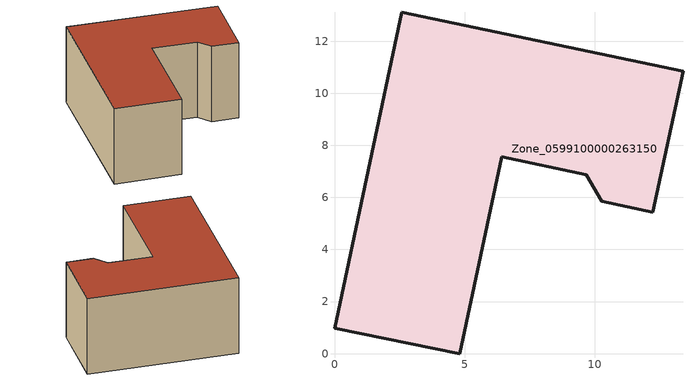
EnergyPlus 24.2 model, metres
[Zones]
Zone_0599100000263150
 floor ground (C_G): 13.39,10.84 12.22,5.44 10.27,5.85 9.67,6.87 6.43,7.56 4.82,0 0,0.98 2.59,13.11 z0
 wall outside (C_F): 2.59,13.11 0,0.98 4.82,0 6.43,7.56 9.67,6.87 10.27,5.85 12.22,5.44 13.39,10.84 2.59,13.11 z0:6
 roof outside (C_R): 13.39,10.84 2.59,13.11 0,0.98 4.82,0 6.43,7.56 9.67,6.87 10.27,5.85 12.22,5.44 z6
[BUILDING]
Pand.0599100000263150: North Axis=0; Terrain=City; Loads Convergence Tolerance Value=0.04; Temperature Convergence Tolerance Value=0.4; Solar Distribution=FullExterior; Maximum Number of Warmup Days=25; Minimum Number of Warmup Days=1
[Site:Location]
Rotterdam.The.Hague.AP_ZH_NLD Design_Conditions: Latitude=51.96; Longitude=4.45; Time Zone=1; Elevation=-4.5
[SITE:GROUNDTEMPERATURE:BUILDINGSURFACE]
18, 18, 18, 18, 18, 18, 18, 18, 18, 18, 18, 18
[MATERIAL] Thermal Absorptance=0.9; Solar Absorptance=0.7; Visible Absorptance=0.7
Name | Roughness | Thickness | Conductivity | Density | Specific Heat
G.TC.1975-1991 | MediumSmooth | 0.15 | 0.288461 | 540 | 1210
F.TC.1975-1991 | Rough | 0.3 | 0.230769 | 1920 | 840
R.TC.1975-1991 | MediumRough | 0.2 | 0.153846 | 1500 | 1000
[CONSTRUCTION]
C_G: G.TC.1975-1991
C_F: F.TC.1975-1991
C_R: R.TC.1975-1991
[ZONE]
Zone_0599100000263150: Type=1; Multiplier=1; Ceiling Height=Autocalculate; Volume=Autocalculate; Floor Area=autocalculate; Part of Total Floor Area=Yes
[ZONEINFILTRATION:DESIGNFLOWRATE]
Infil_Zone_0599100000263150: Zone or ZoneList or Space or SpaceList=Zone_0599100000263150; Schedule=AlwaysOn; Design Flow Rate Calculation Method=Flow/Area; Flow Rate per Floor Area=0.003; Constant Term Coefficient=1; Temperature Term Coefficient=0; Velocity Term Coefficient=0; Velocity Squared Term Coefficient=0
[HVACTEMPLATE:ZONE:IDEALLOADSAIRSYSTEM]
Zone_0599100000263150: Maximum Heating Supply Air Temperature=50; Minimum Cooling Supply Air Temperature=13; Maximum Heating Supply Air Humidity Ratio=0.0156; Minimum Cooling Supply Air Humidity Ratio=0.0077; Heating Limit=NoLimit; Cooling Limit=NoLimit; Dehumidification Control Type=ConstantSensibleHeatRatio; Cooling Sensible Heat Ratio=0.7; Dehumidification Setpoint=60; Humidification Control Type=None; Humidification Setpoint=30; Outdoor Air Method=None; Outdoor Air Flow Rate per Person=0.00944; Outdoor Air Flow Rate per Zone Floor Area=0; Outdoor Air Flow Rate per Zone=0; Demand Controlled Ventilation Type=None; Outdoor Air Economizer Type=NoEconomizer; Heat Recovery Type=None; Sensible Heat Recovery Effectiveness=0.7; Latent Heat Recovery Effectiveness=0.65
[ZONECONTROL:THERMOSTAT]
ThermostatControl_Zone_0599100000263150: Zone or ZoneList=Zone_0599100000263150; Control Type Schedule=DualSetpointControlType; Control 1=Thermostat_Zone_0599100000263150; Temperature Difference Between Cutout And Setpoint=0
[THERMOSTATSETPOINT:DUALSETPOINT]
Thermostat_Zone_0599100000263150: Heating Setpoint Temperature Schedule=HeatingSetpoint_Zone_0599100000263150; Cooling Setpoint Temperature Schedule=CoolingSetpoint_Zone_0599100000263150
[SCHEDULE:COMPACT]
HeatingSetpoint_Zone_0599100000263150: Through: 12/31, For: AllDays, Until: 24:00, 21
CoolingSetpoint_Zone_0599100000263150: Through: 12/31, For: AllDays, Until: 24:00, 24
DualSetpointControlType: Through: 12/31, For: AllDays, Until: 24:00, 4
AlwaysOn: Through: 12/31, For: AllDays, Until: 24:00, 1
